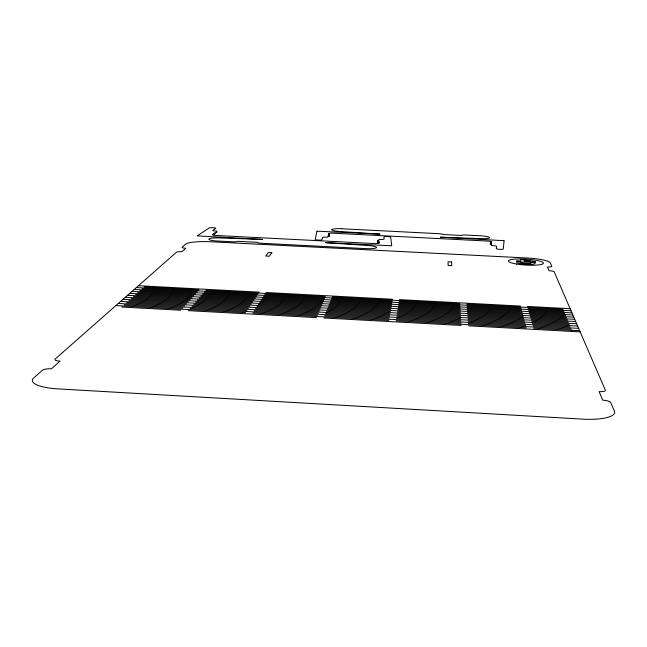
<?xml version="1.0" encoding="UTF-8"?>
<svg xmlns="http://www.w3.org/2000/svg" width="647" height="647" viewBox="0 0 647 647"><rect width="100%" height="100%" fill="white"/><g stroke="black" fill="none" stroke-linecap="round" stroke-linejoin="round"><path stroke-width="0.97" d="M504.086 240.781L503.269 248.949A3.486 0.566 3.4 0 1 499.929 249.354A3.486 0.566 3.4 0 1 496.314 248.594L496.589 246.458A3.858 0.623 3.3 0 0 493.637 245.674L491.591 245.545L491.299 244.703L490.248 244.469L491.356 244.356L490.305 244.121L491.405 244.016L490.361 243.782L491.461 243.676L490.41 243.442L491.51 243.337L490.466 243.11L491.566 243.005L490.523 242.771L491.615 242.665L490.572 242.431L491.72 241.978A4.254 0.671 3.3 0 0 491.688 241.873M316.917 231.27L315.235 239.35A3.445 0.558 2.1 0 0 318.356 240.077A3.445 0.558 2.1 0 0 322.093 239.705L322.473 237.586A3.817 0.615 2.2 0 1 326.258 237.125L327.6 237.19L328.142 236.398L329.226 236.268L328.191 236.058L329.283 235.929L328.239 235.718L329.331 235.589L328.296 235.379L329.38 235.257L328.344 235.047L329.428 234.918L328.401 234.707L329.477 234.586L328.45 234.376L329.525 234.246L328.555 233.688A4.214 0.671 2.2 0 1 328.619 233.591M331.927 229.572L331.806 229.742A9.187 1.431 2.3 0 0 339.416 231.448L380.015 234.133L317.03 231.189M197.351 235.751L209.118 228.027A3.356 0.526 1.5 0 1 212.976 227.687A3.356 0.526 1.5 0 1 215.742 228.359L212.887 230.275A3.793 0.598 1.5 0 0 214.99 231.003L216.963 231.125L216.252 231.909L217.06 232.136L214.359 233.203L215.176 233.43L213.882 233.527L214.699 233.761L213.405 233.858L214.222 234.085L212.928 234.182L213.745 234.416L212.442 234.513A4.343 0.696 1.5 0 0 212.321 234.635M391.605 245.771L325.457 242.649L368.183 245.528A9.859 1.642 2.5 0 1 376.546 247.453L376.449 247.655A9.859 1.642 2.5 0 1 366.137 248.65L261.145 243.256A4.448 0.736 1.7 0 1 257.32 242.318L237.764 241.315A4.448 0.736 1.5 0 1 232.702 241.8L217.093 240.999A9.851 1.617 1.4 0 1 208.86 239.067L209.062 238.872A9.851 1.617 1.4 0 1 219.236 237.91L262.496 239.422L197.416 235.896M341.665 228.763L438.925 233.68A4.141 0.639 2.9 0 1 443.049 234.529L461.465 235.459A4.157 0.639 3.1 0 1 465.549 235.031L480.203 235.767A9.276 1.44 3.2 0 1 489.65 237.554L489.69 237.74A9.276 1.44 3.2 0 1 481.578 238.654L440.461 237.198L504.013 240.684M138.442 285.715L259.229 292.145M266.022 292.509L392.624 299.254M399.482 299.626L520.511 306.071M527.442 306.443L570.144 308.716M144.127 287.001L198.969 289.921M205.924 290.293L325.336 296.666M332.186 297.03L459.92 303.839M466.835 304.211L563.1 309.339M136.323 287.575L257.943 294.07M264.777 294.434L392.268 301.235M399.175 301.599L521.053 308.109M528.033 308.482L571.034 310.778M142.049 288.877L197.262 291.829M204.266 292.201L324.511 298.623M331.401 298.995L460.033 305.861M466.997 306.233L563.941 311.409M134.18 289.468L256.641 296.011M263.523 296.375L391.904 303.241M398.859 303.613L521.603 310.172M528.631 310.544L571.932 312.865M139.93 290.786L195.531 293.762M202.584 294.134L323.67 300.612M330.609 300.984L460.146 307.915M467.166 308.287L564.799 313.512M132.004 291.376L255.322 297.984M262.253 298.356L391.532 305.271M398.536 305.651L522.153 312.266M529.23 312.647L572.854 314.976M137.787 292.719L193.776 295.719M200.877 296.1L322.813 302.626M329.808 303.006L460.26 309.994M467.328 310.374L565.664 315.639M129.796 293.326L253.98 299.982M260.959 300.354L391.16 307.333M398.212 307.713L522.719 314.385M529.844 314.774L573.776 317.127M135.619 294.676L191.997 297.701M199.147 298.089L321.947 304.672M328.991 305.052L460.381 312.105M467.498 312.485L566.546 317.798M127.564 295.291L252.621 302.012M259.649 302.384L390.78 309.428M397.889 309.808L523.286 316.545M530.467 316.933L574.722 319.303M133.411 296.666L190.194 299.715M197.392 300.103L321.066 306.751M328.158 307.131L460.494 314.24M467.668 314.628L567.443 319.99M125.292 297.296L251.238 304.066M258.323 304.446L390.392 311.555M397.549 311.935L523.868 318.728M531.098 319.117L575.676 321.519M131.171 298.679L188.366 301.761M195.612 302.149L320.176 308.854M327.317 309.242L460.615 316.415M467.846 316.804L568.349 322.214M122.987 299.318L249.839 306.152M256.972 306.541L390.004 313.706M397.218 314.094L524.45 320.944M531.737 321.341L576.647 323.759M128.907 300.726L186.506 303.831M193.809 304.227L319.27 310.989M326.468 311.377L460.745 318.615M468.016 319.011L569.263 324.47M120.649 301.381L248.424 308.271M255.605 308.659L389.607 315.89M396.87 316.286L525.049 323.201M532.392 323.597L577.634 326.039M126.602 302.804L184.621 305.934M191.973 306.33L318.356 313.156M325.603 313.552L460.866 320.855M468.202 321.252L570.193 326.759M118.28 303.467L246.984 310.423M254.214 310.811L389.203 318.106M396.522 318.502L525.655 325.481M533.047 325.886L578.628 328.344M124.264 304.907L182.705 308.069M190.113 308.473L317.426 315.356M324.721 315.752L460.996 323.128M468.379 323.524L571.147 329.08M115.878 305.586L245.52 312.606M252.807 312.994L388.798 320.362M396.166 320.758L526.27 327.803M533.718 328.207L579.647 330.69M121.895 307.05L180.764 310.236M188.228 310.641L316.48 317.588M323.832 317.992L461.125 325.425M468.565 325.829L580.157 331.879M571.624 330.261L572.102 331.442M391.726 245.666L390.667 237.255A3.364 0.534 2.6 0 0 387.44 236.551A3.364 0.534 2.6 0 0 383.946 236.907L384.148 238.994A3.793 0.607 2.6 0 1 380.525 239.455L379.182 239.382L378.827 240.199L377.767 240.328L378.883 240.894L377.816 241.024L378.907 241.25L377.84 241.38L378.932 241.598L377.864 241.735L378.956 241.954L377.888 242.083L378.98 242.31L377.913 242.439L379.013 242.665L377.937 242.795L379.037 243.037A4.351 0.712 2.5 0 1 378.996 243.143M491.599 241.792A4.254 0.671 3.3 0 0 487.337 241.04L333.092 233.211A4.214 0.671 2.2 0 0 328.7 233.535M331.927 229.515A9.187 1.431 2.3 0 1 341.656 228.706M212.426 234.853A4.343 0.696 1.5 0 0 215.952 235.459L374.476 243.563A4.351 0.712 2.5 0 0 378.899 243.223M271.853 252.71L269.289 256.22L265.747 256.034L268.351 252.532L271.853 252.71M59.953 361.155L51.42 368.806A7.206 1.82 -0.9 0 0 42.524 370.181L33.806 377.864A35.027 9.082 -0.8 0 0 58.101 388.896L582.632 419.127A35.496 9.527 5.1 0 0 614.415 411.104L610.703 402.523A7.319 1.909 5.3 0 0 602.64 400.137L599.114 391.629A7.077 1.795 5.2 0 0 605.357 390.157L554.196 271.829A4.804 0.841 3.8 0 0 549.052 270.721L547.499 266.952A4.699 0.809 3.8 0 0 551.826 266.362L550.33 262.9A22.022 3.736 3.6 0 0 527.079 258.007L210.623 241.752A21.691 3.656 1.3 0 0 185.673 244.113L182.09 247.267A4.626 0.784 1.2 0 0 185.794 248.262L181.969 251.691A4.723 0.817 1.1 0 0 176.453 252.241L55.1 359.101A6.971 1.706 -0.7 0 0 59.953 361.155M451.614 262.003L448.064 261.817L448.128 265.488L451.727 265.674L451.614 262.003M523.641 259.714L520.511 259.544L520.835 260.959L516.775 260.741L516.913 261.396L521.078 262.027L535.716 262.415L535.498 261.639L523.641 259.714M530.33 261.469L524.28 261.145L524.11 260.466L530.33 261.469M534.818 262.52L530.993 262.31L531.187 262.957A5.354 0.914 3.6 0 1 526.359 263.547A5.354 0.914 3.6 0 1 520.625 262.48L520.099 261.736L516.355 261.534L517.034 262.625A9.204 1.569 3.6 0 0 527.151 264.405A9.204 1.569 3.6 0 0 535.085 263.305L534.818 262.52M516.589 264.049A17.518 2.984 3.6 0 0 543.407 263.297A17.518 2.984 3.6 0 0 517.802 258.954A17.518 2.984 3.6 0 0 516.589 264.049"/></g></svg>
